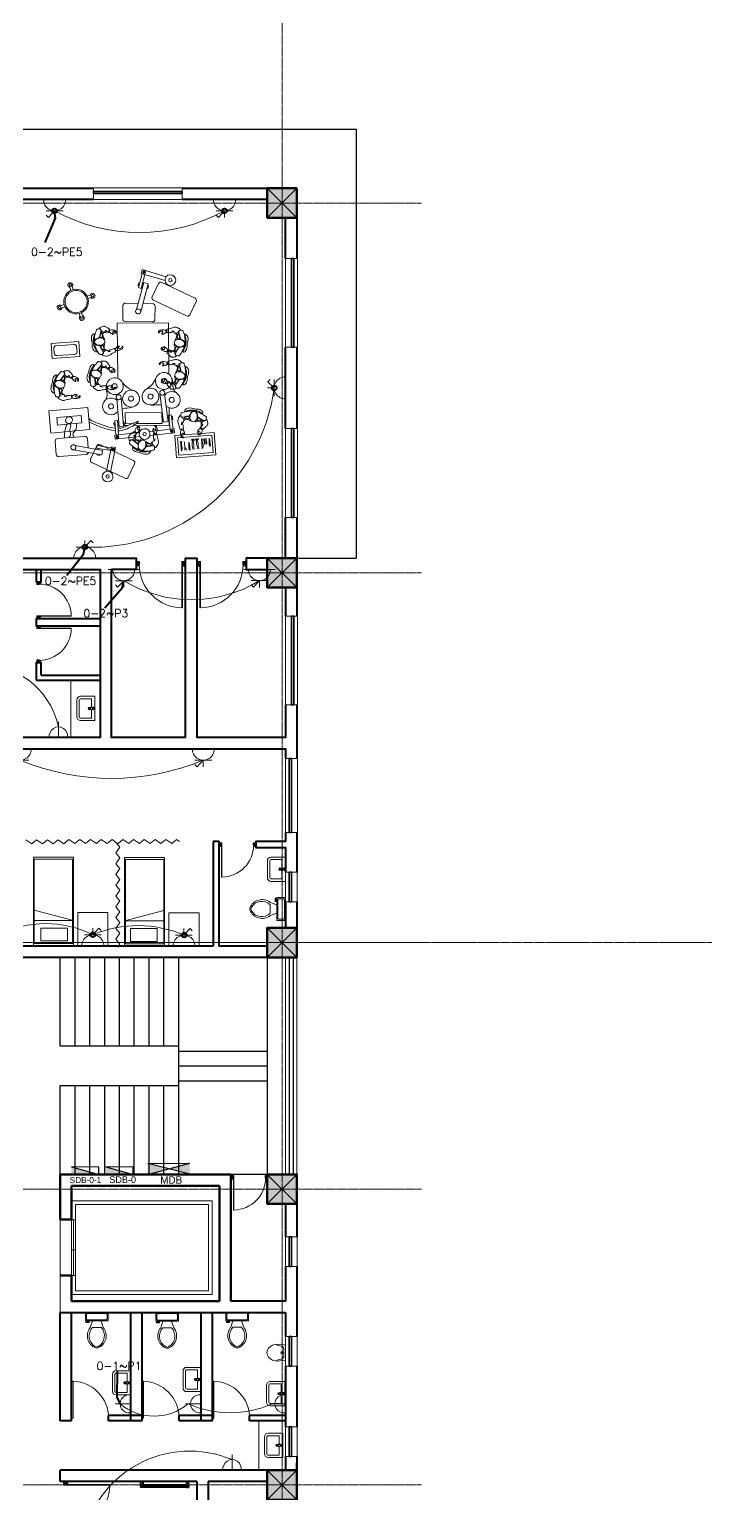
# Model space of a CAD drawing. Header units: millimetres. Extents: x 2355032 to 3136749, y 3674522 to 3929111.
# Drawn here: x 2473146 to 2486994, y 3817541 to 3847242 of the extents above; entities that cross this region are included whole.
import ezdxf

# ---------------------------------------------------------------- set-up
doc = ezdxf.new("R2010")
doc.units = ezdxf.units.MM
doc.header["$MEASUREMENT"] = 0
doc.linetypes.add('CENTER', pattern=[2, 1.25, -0.25, 0.25, -0.25])
doc.linetypes.add('DASHED', pattern=[0.75, 0.5, -0.25])
for name, color, linetype, lineweight in [('0newfurnture', 30, 'Continuous', 15), ('4 DB BOXES', 3, 'Continuous', 25), ('5 A power', 220, 'Continuous', 9), ('5 DB BOXES', 3, 'Continuous', 25), ('centreline', 52, 'CENTER', 5), ('Column-0.5', 14, 'Continuous', 50), ('door', 41, 'Continuous', 5), ('Door Opening-0.09', 253, 'Continuous', 9), ('Furniture Hospital-0.09', 44, 'Continuous', 9), ('Hatch', 9, 'Continuous', 9), ('hidden lines', 205, 'DASHED', 5), ('layout', 65, 'Continuous', 5), ('Power Sockets City supply', 141, 'Continuous', 13), ('Sill Level', 140, 'Continuous', 20), ('stairs', 6, 'Continuous', 25), ('WALL 0.2', 7, 'Continuous', 20), ('wall 0.4', 7, 'Continuous', 40), ('Wall-0.5', 7, 'Continuous', 50), ('WINDOW', 152, 'Continuous', 30), ('Windows Plan', 152, 'Continuous', 35)]:
    doc.layers.add(name, color=color, linetype=linetype, lineweight=lineweight)
for name, color, linetype in [('power socket Generator', 210, 'CENTER'), ('wire powered ups', 3, 'Continuous'), ('Wires', 1, 'Continuous')]:
    doc.layers.add(name, color=color, linetype=linetype)
doc.styles.add('arial.', font='arial.ttf')
doc.styles.add('romans', font='romans.shx')
doc.styles.get("Standard").update_dxf_attribs({"font": 'arial.ttf'})
doc.linetypes.add('ZIGZAG', pattern='A,0.0001,-0.2,[131,ltypeshp.shx,S=0.2,R=0,X=-0.2,Y=0],-0.4,[131,ltypeshp.shx,S=0.2,R=180,X=0.2,Y=0],-0.2', length=0.8001)
doc.dimstyles.get("Standard").update_dxf_attribs({"dimtxt": 500, "dimasz": 100, "dimexe": 100, "dimexo": 200, "dimgap": 0.09, "dimtad": 0, "dimtoh": 1, "dimdec": 0, "dimzin": 0, "dimdsep": 46, "dimtxsty": 'Standard', "dimblk": 'DOT', "dimcen": 0, "dimclrd": 256, "dimclre": 256, "dimclrt": 256, "dimadec": 0, "dimazin": 0, "dimtfac": 1, "dimtdec": 0, "dimtofl": 0, "dimtmove": 0, "dimatfit": 3, "dimfxl": 1, "dimtolj": 1, "dimtzin": 0, "dimlwd": -1, "dimlwe": -1, "dimarcsym": 1})

# ---------------------------------------------------------------- blocks, each defined once
blk = doc.blocks.new('BED')
at = {"layer": 'Furniture Hospital-0.09'}
for p, q in [((-2.12, 0.475), (-2.12, -0.475)), ((-2.12, -0.475), (-2.12, 0.475)), ((-0.008, 0.475), (-2.12, 0.475)), ((-2.07, 0.475), (-2.07, -0.475)), ((-0.058, 0.455), (-2.07, 0.455)), ((-0.855, -0.455), (-0.61, 0.475)), ((-0.61, 0.475), (-0.61, -0.455)), ((-0.058, -0.475), (-0.058, 0.475)), ((-0.008, -0.475), (-0.008, 0.475)), ((-0.425, 0.336), (-0.426, -0.303)), ((-0.425, 0.336), (-0.121, 0.336)), ((-0.121, -0.303), (-0.121, 0.336)), ((-0.426, -0.303), (-0.121, -0.303)), ((-2.12, -0.475), (-0.008, -0.475)), ((-2.07, -0.455), (-0.058, -0.455))]:
    blk.add_line(p, q, dxfattribs=at)
blk = doc.blocks.new('d1')
at = {"layer": 'door'}
for p, q in [((2442.7, 10746.2), (2408.3, 10746.2)), ((2408.3, 10746.2), (2408.3, 10745.7)), ((2442.7, 10745.7), (2408.3, 10745.7))]:
    blk.add_line(p, q, dxfattribs=at)
at = {"layer": 'door', "ltscale": 80}
for points in [[(2445, 10779.7), (2445, 10782), (2444.6, 10782), (2444.6, 10782.4), (2441.8, 10782.4), (2441.8, 10782), (2441.4, 10782), (2441.4, 10780.1), (2442.7, 10780.1), (2442.7, 10779.7)], [(2445, 10746.2), (2445, 10743.9), (2444.6, 10743.9), (2444.6, 10743.4), (2441.8, 10743.4), (2441.8, 10743.9), (2441.4, 10743.9), (2441.4, 10745.7), (2442.7, 10745.7), (2442.7, 10746.2)]]:
    blk.add_lwpolyline(points, close=True, dxfattribs=at)
at = {"layer": 'Door Opening-0.09', "ltscale": 80}
blk.add_arc((2442.7, 10745.7), 34.4, 90, 179.274, dxfattribs=at)
at = {"layer": 'hidden lines'}
for centre, radius, start, end in [((2441.6, 10791.4), 9.82, 268.3986, 287.3158), ((2441.4, 10784.8), 4.22, 269.7899, 318.9675), ((2444.3, 10781.3), 2.81, 166.4652, 205.1802), ((2445, 10781.7), 2.48, 162.4671, 233.2418), ((2441.6, 10782), 3, 308.4681, 358.9527), ((2445.5, 10782.1), 1.81, 168.6475, 255.2319), ((2441.4, 10741.1), 4.22, 41.0325, 90.2101), ((2441.6, 10734.5), 9.82, 72.6842, 91.6014), ((2444.3, 10744.5), 2.81, 154.8198, 193.5348), ((2445, 10744.2), 2.48, 126.7582, 197.5329), ((2441.6, 10743.8), 3, 1.0473, 51.5319), ((2445.5, 10743.8), 1.81, 104.7681, 191.3525)]:
    blk.add_arc(centre, radius, start, end, dxfattribs=at)
blk = doc.blocks.new('Toilet - top')
at = {"layer": 'Furniture Hospital-0.09'}
for p, q in [((-10, -8.5), (-8, -8.5)), ((-10, -9.5), (-10, -8.5)), ((-7, -9.5), (-10, -9.5)), ((-8, -8.5), (-8, -8)), ((-7, -8), (-7, -9.5)), ((-4, -8), (-6, -14)), ((4, -8), (6, -14)), ((9.5, -6), (9.5, -2)), ((4, -14), (-4, -14))]:
    blk.add_line(p, q, dxfattribs=at)
blk.add_lwpolyline([(10.5, -8), (10.5, 0), (-10.5, 0), (-10.5, -8)], close=True, dxfattribs=at)
for points in [[(-9.5, -2), (-9.5, -6)], [(8.5, -1), (-8.5, -1)], [(-8.5, -7), (8.5, -7)]]:
    blk.add_lwpolyline(points, dxfattribs=at)
for centre, radius, start, end in [((-8.6, -1.9), 0.884, 81.8699, 188.1301), ((-8.6, -6.1), 0.884, 171.8699, 278.1301), ((8.6, -1.9), 0.884, 351.8699, 98.1301), ((8.6, -6.1), 0.884, 261.8699, 8.1301), ((3.5, -21.6), 12.2, 141.4691, 247.9714), ((4.2, -21.8), 11.3, 136.3677, 238.9468), ((-3.5, -21.6), 12.2, 292.0284, 38.5307), ((-4.2, -21.8), 11.3, 301.053, 43.6321), ((0, -27.9), 4, 245.7318, 294.2682), ((0, -29), 4, 254.8605, 285.1395)]:
    blk.add_arc(centre, radius, start, end, dxfattribs=at)
blk = doc.blocks.new('TAP')
at = {"layer": 'Furniture Hospital-0.09', "linetype": 'Continuous'}
for p, q in [((0, 38), (0, -38)), ((5, 38), (0, 38)), ((5, 38), (5, -38)), ((30, 25), (5, 25)), ((30, 0), (5, 0)), ((30, 25), (30, -25)), ((56, 16), (30, 16)), ((51, 7), (48, 8)), ((59, 19), (57, 22)), ((73, 24), (73, 27)), ((88, 20), (89, 22)), ((97, 15), (125, 12)), ((97, 8), (100, 9)), ((5, -38), (0, -38)), ((30, -25), (5, -25)), ((56, -16), (30, -16)), ((51, -8), (48, -9)), ((60, -20), (58, -22)), ((74, -24), (74, -27)), ((88, -19), (90, -22)), ((97, -7), (100, -8)), ((97, -15), (125, -12))]:
    blk.add_line(p, q, dxfattribs=at)
for radius in [21.2, 19.7]:
    blk.add_circle((74, 0), radius, dxfattribs=at)
for centre, radius, start, end in [((74, 0), 27.2, 163.0512, 199.0512), ((74, 0), 24.2, 127.0512, 163.0512), ((74, 0), 27.2, 91.0512, 127.0512), ((74, 0), 24.2, 55.0512, 91.0512), ((74, 0), 27.2, 19.0512, 55.0512), ((74, 0), 24.2, 343.0512, 19.0512), ((95, 0), 32.6, 337.45, 22.55), ((74, 0), 24.2, 199.0512, 235.0512), ((74, 0), 27.2, 235.0512, 271.0512), ((74, 0), 24.2, 271.0512, 307.0512), ((74, 0), 27.2, 307.0512, 343.0512)]:
    blk.add_arc(centre, radius, start, end, dxfattribs=at)
blk = doc.blocks.new('A$C2C054FB4')
at = {"layer": 'Furniture Hospital-0.09'}
for p, q in [((-375, -169), (-375, 181)), ((-325, -169), (-325, 181)), ((-300, 256), (0, 256)), ((-300, 206), (-75, 206)), ((-75, 206), (-75, 30)), ((0, 256), (0, -244)), ((-75, -194), (-300, -194)), ((0, -244), (-300, -244)), ((-75, -18), (-75, -194))]:
    blk.add_line(p, q, dxfattribs=at)
at = {"layer": 'Furniture Hospital-0.09', "ltscale": 30}
blk.add_circle((-115, 6), 26, dxfattribs=at)
at = {"layer": 'Furniture Hospital-0.09'}
for centre, radius, start, end in [((-300, 181), 75, 90, 180), ((-300, 181), 25, 90, 180), ((-300, -169), 75, 180, 270), ((-300, -169), 25, 180, 270)]:
    blk.add_arc(centre, radius, start, end, dxfattribs=at)
at = {"layer": 'Furniture Hospital-0.09', "rotation": 180}
blk.add_blockref('TAP', (0, 6), dxfattribs=at)
blk = doc.blocks.new("door 3'3")
at = {"layer": 'door'}
for p, q in [((82769.4, -31237.4), (82769.4, -31203.4)), ((82769.8, -31203.4), (82769.4, -31203.4)), ((82769.8, -31237.4), (82769.8, -31203.4))]:
    blk.add_line(p, q, dxfattribs=at)
at = {"layer": 'door', "ltscale": 80}
for points in [[(82769.8, -31239.8), (82767.4, -31239.8), (82767.4, -31239.4), (82766.9, -31239.4), (82766.9, -31236.4), (82767.4, -31236.4), (82767.4, -31235.9), (82769.4, -31235.9), (82769.4, -31237.4), (82769.8, -31237.4)], [(82802.9, -31239.8), (82805.4, -31239.8), (82805.4, -31239.4), (82805.9, -31239.4), (82805.9, -31236.4), (82805.4, -31236.4), (82805.4, -31235.9), (82803.4, -31235.9), (82803.4, -31237.4), (82802.9, -31237.4)]]:
    blk.add_lwpolyline(points, close=True, dxfattribs=at)
blk.add_arc((82769.4, -31237.4), 34, 0, 89.2047, dxfattribs=at)
at = {"layer": 'Hatch'}
for centre, radius, start, end in [((82767.7, -31239.9), 2.68, 36.7582, 107.5329), ((82767.3, -31240.3), 1.96, 14.7681, 101.3525), ((82757.2, -31236.2), 10.6, 342.6842, 1.6014), ((82764.4, -31235.9), 4.57, 311.0325, 0.2101), ((82768.1, -31239.1), 3.04, 64.8198, 103.5348), ((82767.3, -31236.1), 3.25, 271.0473, 321.5319), ((82805.1, -31239.9), 2.68, 72.4671, 143.2418), ((82805.5, -31236.1), 3.25, 218.4681, 268.9527), ((82804.7, -31239.1), 3.04, 76.4652, 115.1802), ((82805.5, -31240.3), 1.96, 78.6475, 165.2319), ((82808.4, -31235.9), 4.57, 179.7899, 228.9675), ((82815.6, -31236.2), 10.6, 178.3986, 197.3158)]:
    blk.add_arc(centre, radius, start, end, dxfattribs=at)
blk = doc.blocks.new('2ft column')
at = {"layer": 'Hatch', "ltscale": 5}
h = blk.add_hatch(color=256, dxfattribs=at)
h.dxf.hatch_style = 1
h.paths.add_polyline_path([(2207385, 4176559), (2207985, 4176559), (2207985, 4175959), (2207385, 4175959)])
at = {"layer": 'Column-0.5', "ltscale": 5}
blk.add_lwpolyline([(2207385, 4176559), (2207985, 4176559), (2207985, 4175959), (2207385, 4175959)], close=True, dxfattribs=at)
at = {"layer": 'Defpoints', "ltscale": 5}
for points in [[(2207985, 4176559), (2207385, 4175959)], [(2207985, 4175959), (2207385, 4176559)]]:
    blk.add_lwpolyline(points, dxfattribs=at)
blk = doc.blocks.new('main grid')
at = {"layer": 'centreline', "ltscale": 5}
for p, q in [((2557161, 4018930), (2557161, 3976624)), ((2559988, 4011172), (2515645, 4011172)), ((2559988, 4003672), (2515645, 4003672)), ((2559388, 3996172), (2515045, 3996172)), ((2559988, 3996172), (2515645, 3996172)), ((2559988, 3991172), (2538074, 3991172)), ((2559988, 3985172), (2538074, 3985172))]:
    blk.add_line(p, q, dxfattribs=at)
at = {"layer": 'Hatch', "xscale": -1}
for p in [(4764846, -165087), (4764846, -172587), (4764846, -180087)]:
    blk.add_blockref('2ft column', p, dxfattribs=at)
at = {"layer": 'Hatch'}
for p in [(349476, -185087), (349476, -191087)]:
    blk.add_blockref('2ft column', p, dxfattribs=at)
blk = doc.blocks.new('26 door')
at = {"layer": 'door'}
blk.add_line((42654.7, -717.8), (42654.7, -716.7), dxfattribs=at)
at = {"layer": 'door', "ltscale": 5}
blk.add_lwpolyline([(42654.7, -716.7), (42684.7, -716.7), (42684.7, -717.8), (42654.7, -717.8)], dxfattribs=at)
at = {"layer": 'Door Opening-0.09'}
blk.add_arc((42654.8, -717.8), 30, 2.1358, 90.1794, dxfattribs=at)
blk = doc.blocks.new('bazin')
at = {"layer": '0newfurnture', "ltscale": 5}
for p, q in [((2434577, 4011590), (2435069, 4011590)), ((2434577, 4011295), (2434577, 4011590)), ((2434626, 4011295), (2434626, 4011516)), ((2434626, 4011516), (2434799, 4011516)), ((2434847, 4011516), (2435020, 4011516)), ((2435020, 4011516), (2435020, 4011295)), ((2435069, 4011590), (2435069, 4011295)), ((2434996, 4011270), (2434651, 4011270)), ((2434996, 4011221), (2434651, 4011221))]:
    blk.add_line(p, q, dxfattribs=at)
blk.add_circle((2434823, 4011477), 25.6, dxfattribs=at)
for centre, radius, start, end in [((2434651, 4011295), 73.8, 180, 270), ((2434651, 4011295), 24.6, 180, 270), ((2434996, 4011295), 73.8, 270, 0), ((2434996, 4011295), 24.6, 270, 0)]:
    blk.add_arc(centre, radius, start, end, dxfattribs=at)
at = {"layer": '0newfurnture', "ltscale": 5, "xscale": 0.9842520018725999, "yscale": 0.9842520018725999, "zscale": 0.9842520018725999, "rotation": 270}
blk.add_blockref('TAP', (2434823, 4011590), dxfattribs=at)
blk = doc.blocks.new('TIA UR Plan-flat-1')
at = {"layer": 'Furniture Hospital-0.09'}
for points in [[(-186, 175), (-265, 150, 0.270578), (-380, 0, 0.556713)], [(-186, -175), (-265, -150, -0.270578), (-380, 0, -0.556713)], [(0, 0), (0, 132, 0.414214), (-25, 157), (-186, 175)], [(0, 0), (0, -132, -0.414214), (-25, -157), (-186, -175)], [(-174, 175), (-174, 154), (-81, 130, -0.321575), (-32, 71), (-32, 0)], [(-174, -175), (-174, -154), (-81, -130, 0.321575), (-32, -71), (-32, 0)]]:
    blk.add_lwpolyline(points, format="xyb", dxfattribs=at)
blk.add_circle((-75, 0), 20, dxfattribs=at)
blk = doc.blocks.new('v18')
at = {"layer": 'Sill Level'}
blk.add_lwpolyline([(2462914, 3850453), (2464714, 3850453), (2464714, 3850693), (2462914, 3850693)], close=True, dxfattribs=at)
at = {"layer": 'Windows Plan'}
blk.add_lwpolyline([(2464714, 3850573), (2462914, 3850573), (2462914, 3850620), (2464714, 3850620)], close=True, dxfattribs=at)
blk = doc.blocks.new('v2')
at = {"layer": 'Sill Level'}
blk.add_lwpolyline([(2448277, 3818910), (2448877, 3818910), (2448877, 3818670), (2448277, 3818670)], close=True, dxfattribs=at)
at = {"layer": 'Windows Plan'}
blk.add_lwpolyline([(2448877, 3818790), (2448277, 3818790), (2448277, 3818743), (2448877, 3818743)], close=True, dxfattribs=at)
blk = doc.blocks.new('w2')
at = {"layer": 'Sill Level'}
blk.add_lwpolyline([(2444138, 3818930), (2445638, 3818930), (2445638, 3818690), (2444138, 3818690)], close=True, dxfattribs=at)
at = {"layer": 'Windows Plan'}
blk.add_lwpolyline([(2445638, 3818810), (2444138, 3818810), (2444138, 3818762), (2445638, 3818762)], close=True, dxfattribs=at)
blk = doc.blocks.new('surgeon plan')
at = {"linetype": 'Continuous'}
blk.add_line((-223, 138), (-224, 193), dxfattribs=at)
blk.add_ellipse((0, 0), major_axis=(-3, 106), ratio=0.704082)
for points, start_tangent, end_tangent in [([(-212, 298), (-224, 316), (-225, 363), (-208, 419), (-172, 451), (-155, 450), (-154, 443), (-166, 432), (-189, 408), (-184, 361), (-159, 364), (-152, 380), (-146, 384), (-138, 374), (-141, 345), (-170, 308), (-199, 295), (-212, 298)], (-0.992752, 0.120179), (-0.992752, 0.120179)), ([(197, 228), (206, 242), (204, 296), (178, 348), (153, 354), (129, 346), (139, 335), (157, 328), (174, 316), (162, 287), (142, 287), (132, 303), (123, 309), (116, 292), (123, 267), (155, 232), (185, 224), (197, 228)], (0.96624, 0.257643), (0.96624, 0.257643)), ([(-272, 16), (-281, 22), (-300, 64), (-311, 113), (-290, 179), (-248, 273), (-235, 293), (-225, 296), (-215, 286), (-198, 281), (-184, 285), (-177, 282), (-177, 265), (-188, 213), (-207, 166), (-218, 155), (-221, 151), (-209, 141), (-194, 129), (-189, 104), (-202, 72), (-216, 54), (-231, 46), (-244, 39), (-263, 20), (-269, 16), (-272, 16)], (-0.995331, -0.09652), (-0.995331, -0.09652)), ([(-16, -109), (-49, -89), (-73, -43), (-87, -11), (-117, 3), (-207, 38), (-242, 39), (-258, 20), (-262, -20), (-259, -36), (-244, -47), (-178, -77), (-94, -102), (-13, -114), (62, -104), (141, -83), (247, -32), (257, -23), (260, -9), (256, 29), (244, 48), (227, 53), (150, 27), (91, -2), (84, -8), (76, -24), (67, -64), (57, -90), (45, -97), (11, -109), (-16, -109)], (-0.968474, -0.249114), (-0.968474, -0.249114)), ([(-143, 24), (-174, 39), (-183, 47), (-183, 52), (-180, 55), (-166, 59), (-117, 60), (-99, 56), (-87, 52), (-80, 46), (-80, 40), (-85, 31), (-87, 26), (-87, 22), (-85, 21), (-85, 18), (-93, 10), (-98, 9), (-113, 12), (-143, 24)], (-0.907368, 0.420338), (-0.907368, 0.420338)), ([(139, 31), (169, 48), (178, 57), (178, 61), (175, 64), (160, 68), (112, 66), (93, 61), (81, 56), (76, 50), (75, 45), (80, 35), (83, 30), (83, 27), (81, 25), (82, 22), (90, 15), (95, 14), (110, 18), (139, 31)], (0.883511, 0.46841), (0.883511, 0.46841)), ([(170, 188), (162, 203), (160, 209), (163, 213), (168, 212), (188, 209), (200, 215), (209, 227), (218, 229), (232, 220), (274, 170), (296, 136), (302, 115), (295, 78), (284, 46), (278, 36), (270, 29), (255, 38), (244, 49), (215, 61), (196, 75), (185, 92), (181, 120), (197, 137), (209, 146), (211, 150), (209, 152), (194, 160), (180, 174), (170, 188)], (-0.507743, 0.861508), (-0.507743, 0.861508)), ([(-5, -159), (-63, -165), (-124, -160), (-168, -137), (-191, -107), (-197, -89), (-197, -83), (-191, -80), (-173, -86), (-128, -108), (-35, -130), (42, -128), (113, -109), (157, -93), (171, -93), (176, -100), (170, -117), (151, -138), (109, -157), (50, -161), (-5, -159)], (-0.98774, -0.156108), (-0.98774, -0.156108))]:
    blk.add_spline(points, degree=3, dxfattribs=dict(start_tangent=start_tangent, end_tangent=end_tangent))
for points in [[(-178, 104), (-174, 92), (-164, 77), (-154, 73), (-138, 72), (-95, 77), (-73, 84), (-59, 94)], [(44, 107), (60, 90), (105, 81), (140, 79), (160, 88), (168, 107), (172, 142), (172, 160)]]:
    blk.add_spline(points, degree=3)
blk = doc.blocks.new('OT Working Group with All Equipment')
at = {"linetype": 'Continuous'}
for p, q in [((-1188, 1604), (-1379, 1606)), ((-1186, 1655), (-1304, 1656)), ((-1183, 1693), (-1302, 1694)), ((-1211, 1178), (-1402, 1180)), ((-751, 975), (-752, 953)), ((-691, 972), (-692, 950)), ((1978, 610), (1970, 630)), ((2035, 630), (2027, 650)), ((-789, -69), (-788, -47)), ((-729, -70), (-728, -48)), ((-1232, -498), (-1253, -504)), ((1814, -490), (1842, -390)), ((1862, -504), (1890, -403)), ((-642, -622), (-612, -647)), ((1525, -695), (1424, -667)), ((1525, -695), (1424, -667)), ((1538, -646), (1437, -618)), ((2005, -828), (2106, -856)), ((2018, -779), (2119, -807)), ((2018, -779), (2119, -807)), ((1681, -970), (1653, -1071)), ((1729, -984), (1701, -1084)), ((1729, -984), (1701, -1084))]:
    blk.add_line(p, q, dxfattribs=at)
for points in [[(-1073, 1868), (-1078, 1071), (-1530, 1074), (-1525, 1870)], [(-1123, 1818), (-1128, 1122), (-1480, 1124), (-1475, 1820)], [(-749, 351), (-814, 261), (-768, 242), (-734, 346)], [(-386, -650), (-400, -1446), (-852, -1439), (-838, -643)], [(-539, -798), (-547, -1294), (-699, -1291), (-691, -795)], [(958, -740), (958, -1304), (656, -1304), (656, -740)]]:
    blk.add_lwpolyline(points, close=True, dxfattribs=at)
for points in [[(1690, 829), (1323, 1479, -0.414214), (1342, 1547), (1601, 1694, -0.414214), (1670, 1675), (2037, 1025, -0.414214), (2018, 956), (1759, 810, -0.414214)], [(-1506, -650), (-1873, 0, -0.414214), (-1854, 68), (-1595, 215, -0.414214), (-1527, 196), (-1159, -455, -0.414214), (-1178, -523), (-1438, -669, -0.414214)], [(908, -1204, -0.414214), (858, -1254), (756, -1254, -0.414214), (706, -1204), (706, -840, -0.414214), (756, -790), (858, -790, -0.414214), (908, -840)]]:
    blk.add_lwpolyline(points, format="xyb", close=True, dxfattribs=at)
for points in [[(-962, 561), (-944, 1067), (-1025, 1070), (-1043, 564)], [(-947, 987), (-658, 969), (-656, 1025), (-945, 1043)], [(-512, 992), (-860, 970), (-816, 257)], [(-206, 827), (-791, 862), (-786, 956), (-220, 921)], [(-690, 1027), (-689, 1049), (-749, 1051), (-750, 1031)], [(160, -5), (1274, 65), (1209, 1100), (172, 1035)], [(2069, 1093), (2248, 620), (2324, 648), (2145, 1122)], [(-784, 303), (-816, 828), (-598, 842), (-551, 100), (-770, 86), (-778, 217)], [(-755, 860), (-756, 842), (-696, 840), (-695, 856)], [(1475, 556), (2028, 749), (2059, 661), (1524, 474)], [(1937, 717), (1931, 732), (1987, 754), (1994, 737)], [(2240, 642), (1966, 546), (1946, 599), (2220, 695)], [(-969, 359), (-987, -147), (-1068, -144), (-1050, 362)], [(2055, 577), (2062, 559), (2006, 537), (1998, 558)], [(-254, -53), (-821, -47), (-820, 46), (-234, 40)], [(-809, 143), (-803, 46)], [(-724, 45), (-723, 61), (-783, 64), (-784, 46)], [(-1705, -362), (-1216, -228), (-1238, -150), (-1726, -284)], [(-1294, -249), (-1224, -531), (-1170, -516), (-1240, -234)], [(-985, -67), (-695, -70), (-697, -126), (-987, -123)], [(-731, -126), (-732, -148), (-792, -145), (-791, -125)], [(-1357, -470), (-1375, -475), (-1358, -533), (-1343, -529)], [(-1139, -963), (-1276, -413), (-1366, -435), (-1225, -1004)], [(-1178, -483), (-1157, -477), (-1173, -419), (-1193, -425)]]:
    blk.add_lwpolyline(points, dxfattribs=at)
for points in [[(1646, 517), (1669, 261, -0.414214), (1624, 206), (1354, 182, -0.414214), (1300, 227), (1250, 778, -0.414214), (1296, 832), (1565, 856, -0.414214), (1619, 811), (1637, 613)], [(-1203, -704), (-1018, -705, -0.414214), (-968, -756), (-971, -1308, -0.414214), (-1021, -1358), (-1292, -1356, -0.414214), (-1341, -1306), (-1339, -754, -0.353094), (-1299, -705, -0.353094)]]:
    blk.add_lwpolyline(points, format="xyb", dxfattribs=at)
for centre, radius in [((2071, 1202), 109), ((2071, 1202), 33.2), ((-987, 1018), 27.7), ((-987, 1018), 8.29), ((-354, 1058), 51.3), ((-194, 877), 51.3), ((40, 925), 171), ((41, 926), 51.3), ((-256, 633), 171), ((-256, 633), 51.3), ((2269, 681), 27.7), ((2268, 680), 8.29), ((-1006, 461), 109), ((-1006, 461), 33.2), ((-270, 237), 171), ((1483, 505), 51.3), ((-270, 237), 51.3), ((-226, -11), 51.3), ((4, -76), 171), ((-1813, -349), 109), ((-1276, -202), 27.7), ((-1275, -202), 8.29), ((-1027, -95), 27.7), ((-1027, -95), 8.29), ((-398, -180), 51.3), ((4, -76), 51.3), ((-1813, -349), 33.2), ((1771, -737), 250), ((1771, -737), 225), ((1866, -396), 25), ((1431, -643), 25), ((2112, -831), 25), ((-1174, -1001), 51.3), ((-618, -1049), 69.8), ((1677, -1078), 25)]:
    blk.add_circle(centre, radius, dxfattribs=at)
for centre, radius, start, end in [((-354, 1058), 171, 307.9216, 225.1546), ((-398, -180), 171, 130.7668, 47.9998), ((1431, -643), 50, 14.5051, 314.5051), ((1866, -396), 50, 284.5051, 224.5051), ((2112, -831), 50, 194.5051, 134.5051), ((1677, -1078), 50, 104.5051, 44.5051)]:
    blk.add_arc(centre, radius, start, end, dxfattribs=at)
for points in [[(-1383, 1500), (-1335, 1525), (-1213, 1517), (-1184, 1517), (-1178, 1540), (-1194, 1540), (-1199, 1527)], [(-1379, 1606), (-1340, 1625), (-1281, 1626), (-1242, 1616), (-1186, 1613), (-1188, 1604)], [(-1379, 1544), (-1317, 1506), (-1209, 1505), (-1188, 1507), (-1177, 1492), (-1190, 1485), (-1204, 1498)], [(-1345, 1755), (-1183, 1762), (-1343, 1777)], [(-1304, 1656), (-1280, 1668), (-1243, 1668), (-1219, 1663), (-1184, 1660), (-1186, 1655)], [(-1302, 1694), (-1277, 1706), (-1240, 1706), (-1217, 1700), (-1181, 1698), (-1183, 1693)], [(-1402, 1180), (-1363, 1200), (-1304, 1200), (-1266, 1191), (-1209, 1187), (-1211, 1178)], [(-1396, 1337), (-1235, 1344), (-1395, 1359)], [(-1391, 1251), (-1336, 1256), (-1389, 1286)], [(-1386, 1420), (-1206, 1420), (-1179, 1419), (-1187, 1400), (-1206, 1416)], [(-1382, 1443), (-1208, 1429), (-1187, 1429), (-1179, 1436), (-1187, 1455), (-1205, 1447), (-1204, 1438)], [(-1336, 1256), (-1217, 1253)], [(-970, -1077), (-899, -1037), (-808, -1047), (-711, -1026), (-695, -1038)], [(-970, -1170), (-878, -1158), (-777, -1135), (-696, -1098)], [(-969, -970), (-910, -991), (-805, -917), (-693, -909)]]:
    blk.add_spline(points, degree=3, dxfattribs=at)
for points, knots in [([(-206, 1143), (-183, 1127), (-104, 1083), (5, 1115), (73, 1094), (80, 1092)], [0.046601, 0.046601, 0.046601, 0.046601, 0.0900895, 0.1933687, 0.2037729, 0.2037729, 0.2037729, 0.2037729]), ([(-441, 841), (-438, 833), (-426, 773), (-443, 696), (-430, 633), (-427, 623)], [0.0763923, 0.0763923, 0.0763923, 0.0763923, 0.0899058, 0.1763198, 0.1924471, 0.1924471, 0.1924471, 0.1924471]), ([(90, 761), (43, 733), (-35, 675), (-81, 588), (-105, 552)], [0.0412593, 0.0412593, 0.0412593, 0.0412593, 0.1268022, 0.1953195, 0.1953195, 0.1953195, 0.1953195]), ([(66, 84), (21, 116), (-53, 179), (-92, 270), (-114, 307)], [0.0412593, 0.0412593, 0.0412593, 0.0412593, 0.1268022, 0.1953195, 0.1953195, 0.1953195, 0.1953195]), ([(-902, -68), (-903, -57), (-903, 55), (-856, 164), (-814, 261)], [0.6194931, 0.6194931, 0.6194931, 0.6194931, 0.652036, 0.9620659, 0.9620659, 0.9620659, 0.9620659]), ([(-852, -68), (-855, 5), (-835, 75), (-794, 180), (-781, 211), (-768, 242)], [0.6168993, 0.6168993, 0.6168993, 0.6168993, 0.8640409, 0.8640409, 0.9620659, 0.9620659, 0.9620659, 0.9620659]), ([(-469, 43), (-466, 50), (-450, 110), (-462, 187), (-443, 249), (-440, 259)], [0.0763923, 0.0763923, 0.0763923, 0.0763923, 0.0899058, 0.1763198, 0.1924471, 0.1924471, 0.1924471, 0.1924471]), ([(-686, -646), (-751, -524), (-839, -359), (-890, -173), (-897, -124)], [0, 0, 0, 0, 0.4151651, 0.5630048, 0.5630048, 0.5630048, 0.5630048]), ([(-642, -622), (-694, -524), (-745, -428), (-812, -261), (-836, -191), (-847, -124)], [0, 0, 0, 0, 0.333935, 0.333935, 0.5544949, 0.5544949, 0.5544949, 0.5544949]), ([(-256, -275), (-233, -261), (-151, -223), (-44, -263), (26, -246), (32, -245)], [0.046601, 0.046601, 0.046601, 0.046601, 0.0900895, 0.1933687, 0.2037729, 0.2037729, 0.2037729, 0.2037729])]:
    blk.add_open_spline(points, degree=3, knots=knots, dxfattribs=at)
for p, rotation in [((-724, 1478), 101.2927504414422), ((127, 1258), 193.7314390524244), ((784, 1296), 191.2927504415342), ((-1228, 393), 287.7717295873149), ((276, -434), 19.25181711451169), ((927, -315), 356.6115438000751), ((122, -1184), 14.85440863397004)]:
    blk.add_blockref('surgeon plan', p, dxfattribs=dict(at, rotation=rotation))
blk = doc.blocks.new('15A N soc')
at = {"layer": 'Power Sockets City supply', "color": 244, "lineweight": 13, "true_color": 0x991b1e}
for p, q in [((52222.628, 99516.206), (52222.493, 99516.206)), ((52222.561, 99516.206), (52222.561, 99516.26)), ((52222.561, 99516.206), (52222.61, 99516.259)), ((52222.61, 99516.259), (52222.628, 99516.24)), ((52222.434, 99516.116), (52222.686, 99516.116))]:
    blk.add_line(p, q, dxfattribs=at)
blk.add_arc((52222.561, 99516.118), 0.0881, 358.32, 181.68, dxfattribs=at)
blk = doc.blocks.new('5A soc')
at = {"layer": '5 A power', "lineweight": 18}
for p, q in [((895571.9, -137969.1), (895571.9, -137872.1)), ((895476.6, -137969.1), (895667.1, -137969.1))]:
    blk.add_line(p, q, dxfattribs=at)
blk.add_arc((895571.9, -137960.1), 57.1, 350.91221, 189.08779, dxfattribs=at)
blk = doc.blocks.new('FDB')
at = {"layer": '4 DB BOXES'}
blk.add_hatch(color=256, dxfattribs=at).paths.add_polyline_path([(-65075.5, -197982.4), (-65075.5, -197977), (-65095.8, -197982.4)])
for p, q in [((-65095.8, -197982.4), (-65095.8, -197977)), ((-65095.8, -197977), (-65075.5, -197977)), ((-65075.5, -197977), (-65095.8, -197982.4)), ((-65075.5, -197982.4), (-65095.8, -197982.4))]:
    blk.add_line(p, q, dxfattribs=at)
blk = doc.blocks.new('mpb')
h = blk.add_hatch(color=3)
h.paths.add_polyline_path([(531970, 179435), (531970, 179646), (531575, 179540)])
h.paths.add_polyline_path([(531575, 179540), (531284, 179618), (531284, 179462)])
h.paths.add_polyline_path([(531284, 179462), (531284, 179618), (531180, 179646), (531180, 179435)])
at = {"color": 3}
for p, q in [((531180, 179646), (531970, 179646)), ((531180, 179646), (531970, 179435)), ((531970, 179646), (531180, 179435)), ((531970, 179435), (531180, 179435))]:
    blk.add_line(p, q, dxfattribs=at)
blk = doc.blocks.new('_Dot')
at = {"color": 0, "linetype": 'ByBlock', "lineweight": -2}
blk.add_line((-0.5, 0), (-1, 0), dxfattribs=at)
at = {"color": 0, "linetype": 'ByBlock', "lineweight": -3, "const_width": 0.5}
blk.add_lwpolyline([(-0.25, 0, 1), (0.25, 0, 1)], format="xyb", close=True, dxfattribs=at)

msp = doc.modelspace()

# ---------------------------------------------------------------- linework, layer by layer
at = {"layer": '0newfurnture'}
msp.add_lwpolyline([(2478346, 3818298), (2478346, 3818018), (2477802, 3818018), (2477802, 3819018), (2478346, 3819018), (2478346, 3818898)], dxfattribs=at)
at = {"layer": 'centreline', "ltscale": 5}
for p, q in [((2478276, 3851476), (2478276, 3843418)), ((2486994, 3828718), (2444474, 3828718))]:
    msp.add_line(p, q, dxfattribs=at)
at = {"layer": 'Furniture Hospital-0.09', "ltscale": 5}
for p, q in [((2474006, 3823481), (2474006, 3823098)), ((2474083, 3823404), (2474083, 3823098)), ((2476782, 3823404), (2474083, 3823404)), ((2476782, 3821658), (2476782, 3823404)), ((2474006, 3823098), (2474083, 3823098)), ((2474044, 3823098), (2474044, 3821964)), ((2474044, 3822484), (2474006, 3822484)), ((2474083, 3822484), (2474044, 3822484)), ((2474006, 3821964), (2474006, 3821581)), ((2474006, 3821964), (2474083, 3821964)), ((2474083, 3821964), (2474083, 3821658)), ((2474006, 3821581), (2476859, 3821581)), ((2474083, 3821658), (2476782, 3821658))]:
    msp.add_line(p, q, dxfattribs=at)
at = {"layer": 'Furniture Hospital-0.09', "ltscale": 30}
msp.add_lwpolyline([(2473986, 3834044), (2474586, 3834044), (2474586, 3832878), (2473986, 3832878)], close=True, dxfattribs=at)
at = {"layer": 'Furniture Hospital-0.09'}
for points in [[(2474742, 3828655), (2474129, 3828655), (2474129, 3829328), (2474742, 3829328)], [(2476592, 3828648), (2475979, 3828648), (2475979, 3829321), (2476592, 3829321)]]:
    msp.add_lwpolyline(points, close=True, dxfattribs=at)
at = {"layer": 'Furniture Hospital-0.09', "ltscale": 5}
for points in [[(2474006, 3823481), (2476859, 3823481), (2476859, 3821581)], [(2474006, 3821964), (2474006, 3823098)], [(2474083, 3823098), (2474083, 3821964)]]:
    msp.add_lwpolyline(points, dxfattribs=at)
at = {"layer": 'stairs', "ltscale": 5}
msp.add_line((2478576, 3836518), (2479776, 3836518), dxfattribs=at)
for points in [[(2468207, 3844018), (2468207, 3845218), (2479776, 3845218), (2479776, 3836518)], [(2476176, 3826618), (2473776, 3826618), (2473776, 3828418)], [(2474076, 3826618), (2474076, 3828418)], [(2474376, 3826618), (2474376, 3828418)], [(2474676, 3826618), (2474676, 3828418)], [(2474976, 3826618), (2474976, 3828418)], [(2475276, 3826618), (2475276, 3828418)], [(2475576, 3826618), (2475576, 3828418)], [(2475876, 3826618), (2475876, 3828418)], [(2476176, 3828418), (2476176, 3824018)], [(2477976, 3828418), (2477976, 3824018), (2477236, 3824018)], [(2476176, 3826518), (2477976, 3826518)], [(2476176, 3826218), (2477976, 3826218)], [(2473776, 3824018), (2473776, 3825818), (2476176, 3825818)], [(2474076, 3824018), (2474076, 3825818)], [(2474376, 3824018), (2474376, 3825818)], [(2474676, 3824018), (2474676, 3825818)], [(2474976, 3824018), (2474976, 3825818)], [(2475276, 3824018), (2475276, 3825818)], [(2475576, 3824018), (2475576, 3825818)], [(2475876, 3824018), (2475876, 3825818)], [(2476176, 3825918), (2477976, 3825918)]]:
    msp.add_lwpolyline(points, dxfattribs=at)
at = {"layer": 'WALL 0.2', "ltscale": 5}
for p, q in [((2473776, 3823103), (2473776, 3821218)), ((2474006, 3821969), (2474006, 3823103))]:
    msp.add_line(p, q, dxfattribs=at)
for points in [[(2478346, 3828418), (2478346, 3824018)], [(2478576, 3828418), (2478576, 3824018)]]:
    msp.add_lwpolyline(points, dxfattribs=at)
at = {"layer": 'wall 0.4', "ltscale": 5}
for p, q in [((2473386, 3834144), (2474586, 3834144)), ((2473286, 3834044), (2474586, 3834044)), ((2476876, 3830768), (2476876, 3828648)), ((2473775, 3819016), (2473775, 3821218)), ((2473776, 3821218), (2478346, 3821218)), ((2474005, 3819016), (2474005, 3821218)), ((2475205, 3819016), (2475205, 3821218)), ((2475435, 3819016), (2475435, 3821218)), ((2476635, 3819016), (2476635, 3821218)), ((2476865, 3819016), (2476865, 3821218)), ((2478346, 3821218), (2478346, 3820729)), ((2478346, 3820388), (2478346, 3820388)), ((2478346, 3820129), (2478346, 3818898)), ((2474005, 3819016), (2473775, 3819016)), ((2474755, 3819016), (2474755, 3819127)), ((2475435, 3819127), (2474755, 3819127)), ((2475435, 3819017), (2474755, 3819017)), ((2476185, 3819016), (2476185, 3819127)), ((2476865, 3819127), (2476185, 3819127)), ((2476865, 3819017), (2476185, 3819017)), ((2478346, 3819128), (2477615, 3819128)), ((2477615, 3819016), (2477615, 3819128)), ((2478346, 3819018), (2477615, 3819018)), ((2476546, 3818018), (2473776, 3818016)), ((2473776, 3817786), (2473776, 3818016)), ((2477976, 3818018), (2476546, 3818018)), ((2478346, 3818298), (2478346, 3818018)), ((2476546, 3817788), (2473776, 3817786)), ((2476546, 3817788), (2476546, 3816318)), ((2477976, 3817788), (2476776, 3817788)), ((2476776, 3817788), (2476776, 3816088))]:
    msp.add_line(p, q, dxfattribs=at)
for points in [[(2471076, 3844018), (2474446, 3844018)], [(2476246, 3844018), (2477976, 3844018)], [(2474446, 3843788), (2472346, 3843788), (2472346, 3842818), (2472116, 3842818), (2472116, 3843788), (2471076, 3843788)], [(2477976, 3843788), (2476246, 3843788)], [(2478346, 3842593), (2478346, 3843418)], [(2478576, 3843418), (2478576, 3842593)], [(2478346, 3839143), (2478346, 3840793)], [(2478576, 3840793), (2478576, 3839143)], [(2478346, 3836518), (2478346, 3837343)], [(2478576, 3837343), (2478576, 3836518)], [(2471076, 3836518), (2472116, 3836518), (2472116, 3837238), (2472346, 3837238), (2472346, 3836518), (2475316, 3836517), (2475316, 3836287), (2474816, 3836287)], [(2476316, 3832878), (2476316, 3836518), (2476546, 3836518), (2476546, 3832878)], [(2477976, 3836518), (2477546, 3836518), (2477546, 3836288), (2477976, 3836288)], [(2471076, 3835918), (2471640, 3835918), (2471640, 3833878), (2471760, 3833878), (2471760, 3835918), (2472236, 3835918), (2472236, 3836288), (2474586, 3836287), (2474586, 3832878), (2470476, 3832878), (2470476, 3832648), (2478346, 3832648), (2478346, 3832453)], [(2473286, 3836287), (2473286, 3836037), (2473386, 3836037), (2473386, 3836288)], [(2476316, 3832878), (2474816, 3832878), (2474816, 3836287)], [(2478346, 3835918), (2478346, 3835339)], [(2478576, 3835918), (2478576, 3835339)], [(2474586, 3835287), (2473286, 3835287), (2473286, 3835144), (2474586, 3835144)], [(2473386, 3834144), (2473386, 3834394), (2473286, 3834394), (2473286, 3834044)], [(2478346, 3833539), (2478346, 3832878), (2476546, 3832878)], [(2478576, 3833539), (2478576, 3832453)], [(2478346, 3830953), (2478346, 3830768), (2477746, 3830768), (2477746, 3830648), (2478346, 3830648), (2478346, 3830145)], [(2478576, 3830953), (2478576, 3830145)], [(2476996, 3830768), (2476876, 3830768)], [(2477976, 3828648), (2476996, 3828648), (2476996, 3830768)], [(2478346, 3829545), (2478346, 3829018)], [(2478576, 3829545), (2478576, 3829018)], [(2476876, 3828648), (2471076, 3828648)], [(2477976, 3828418), (2471076, 3828418)], [(2478346, 3823418), (2478346, 3822750)], [(2478576, 3823418), (2478576, 3822750)], [(2478346, 3822150), (2478346, 3821448), (2477239, 3821448)], [(2478576, 3822150), (2478576, 3820729)], [(2478576, 3820129), (2478576, 3818898)], [(2478576, 3818298), (2478576, 3818018)], [(2478576, 3817110), (2478576, 3818165)]]:
    msp.add_lwpolyline(points, dxfattribs=at)
for points in [[(2475453, 3817673), (2475409, 3817673), (2475409, 3817788), (2475453, 3817788)], [(2475413, 3817722), (2476376, 3817722), (2476376, 3817673), (2475413, 3817673)], [(2476335, 3817673), (2476379, 3817673), (2476379, 3817788), (2476335, 3817788)]]:
    msp.add_lwpolyline(points, close=True, dxfattribs=at)
at = {"layer": 'wall 0.4', "color": 3, "ltscale": 5}
for centre in [(2473659, 3843559), (2477108, 3843559), (2478117, 3839969), (2474271, 3836740), (2474434, 3828877), (2476286, 3828870)]:
    msp.add_circle(centre, 47.6, dxfattribs=at)
at = {"layer": 'Wall-0.5', "ltscale": 5}
for p, q in [((2477239, 3824018), (2473776, 3824018)), ((2473776, 3824018), (2473776, 3823103)), ((2477239, 3824018), (2477239, 3821448)), ((2477976, 3824018), (2477976, 3824018)), ((2474006, 3823103), (2474006, 3823788)), ((2474006, 3823788), (2477009, 3823788)), ((2477009, 3823788), (2477009, 3821448)), ((2473776, 3823103), (2474006, 3823103)), ((2474006, 3821969), (2473776, 3821969)), ((2474006, 3821448), (2474006, 3821969)), ((2477009, 3821448), (2474006, 3821448))]:
    msp.add_line(p, q, dxfattribs=at)
at = {"layer": 'WINDOW', "linetype": 'ZIGZAG', "lineweight": 20, "ltscale": 0.5}
for points in [[(2473077, 3830804), (2473197, 3830721), (2473295, 3830804), (2473415, 3830721), (2473514, 3830804), (2473634, 3830721), (2473732, 3830804), (2473849, 3830723), (2473951, 3830809), (2474071, 3830726), (2474169, 3830809), (2474289, 3830726), (2474388, 3830809), (2474507, 3830726), (2474606, 3830809), (2474726, 3830726), (2474827, 3830811), (2474942, 3830724), (2475043, 3830809), (2475163, 3830726), (2475261, 3830809), (2475381, 3830726), (2475480, 3830809), (2475599, 3830726), (2475698, 3830809), (2475818, 3830726), (2475916, 3830809), (2476036, 3830726), (2476135, 3830809), (2476196, 3830766)], [(2474902, 3830754), (2474985, 3830655), (2474902, 3830536), (2474985, 3830437), (2474902, 3830317), (2474985, 3830219), (2474902, 3830099), (2474985, 3830000), (2474942, 3829939)], [(2474942, 3829939), (2474900, 3829883), (2474985, 3829782), (2474902, 3829662), (2474985, 3829564), (2474902, 3829444), (2474985, 3829345), (2474902, 3829225), (2474985, 3829127), (2474902, 3829007), (2474985, 3828908), (2474902, 3828789), (2474985, 3828690), (2474942, 3828629)]]:
    msp.add_lwpolyline(points, dxfattribs=at)
at = {"layer": 'WINDOW', "ltscale": 5}
for points in [[(2478421, 3828418), (2478421, 3824018)], [(2478501, 3828418), (2478501, 3824018)]]:
    msp.add_lwpolyline(points, dxfattribs=at)
at = {"layer": 'Wires', "color": 5, "lineweight": 9}
for centre, radius, start, end in [((2475383, 3846733), 3612, 241.4826, 298.5174), ((2474419, 3840468), 3732, 267.7329, 352.3054), ((2473479, 3826971), 2132, 63.4021, 117.0236), ((2475352, 3826700), 2363, 66.7314, 112.826)]:
    msp.add_arc(centre, radius, start, end, dxfattribs=at)
at = {"layer": 'Wires', "color": 2, "lineweight": 9}
for centre, radius, start, end in [((2476440, 3838316), 2644, 238.6211, 301.401), ((2472172, 3832758), 1600, 12.0871, 96.8301), ((2474819, 3836903), 4853, 247.5151, 292.4849), ((2475678, 3820187), 1073, 230.1237, 309.8763), ((2477222, 3821317), 2133, 246.358, 293.642), ((2476402, 3816196), 2210, 67.1374, 170.7354)]:
    msp.add_arc(centre, radius, start, end, dxfattribs=at)

# ---------------------------------------------------------------- block references
at = {"layer": '0newfurnture', "ltscale": 5}
msp.add_blockref('main grid', (-78885, -167454), dxfattribs=at)
at = {"layer": '0newfurnture', "xscale": -1, "rotation": 270}
for p in [(-1534955, 1385034), (-1536385, 1384967), (-1533261, 1384748), (-1533302, 1383698)]:
    msp.add_blockref('bazin', p, dxfattribs=at)
at = {"layer": '5 DB BOXES'}
for name, p, xscale, yscale, zscale, rotation in [('mpb', (3048526, 4022762), 1.080112304098565, 1.080112304098565, 1.080112304098565, 180.4705244651931), ('FDB', (746106, 9237868), -27.26879209834783, 27.26879211394649, 27.26879210264321, 359.5057637808463), ('FDB', (746805, 9237868), -27.26879209834783, 27.26879211394649, 27.26879210264321, 359.5057637808463)]:
    msp.add_blockref(name, p, dxfattribs=dict(at, xscale=xscale, yscale=yscale, zscale=zscale, rotation=rotation))
at = {"layer": 'door', "xscale": -25, "yscale": 25, "zscale": 25, "rotation": 270}
for p in [(2491951, 2752705), (2493381, 2752705), (2494811, 2752704)]:
    msp.add_blockref('26 door', p, dxfattribs=at)
at = {"layer": 'Door Opening-0.09'}
for name, p, xscale, yscale, zscale, rotation in [('d1', (2751752, 3773596), 25.64102998076803, 25.64102998076803, 25.64102998076803, 89.96666488574087), ('d1', (2201110, 3773596), -25.64102998076803, 25.64102998076803, 25.64102998076803, 270.0333351142592), ("door 3'3", (3072977, 2243200), -19.23084603733906, 19.23084603733906, 19.23084603733906, 269.9608081480044), ("door 3'3", (3072977, 5427232), 19.23084603733906, 19.23084603733906, 19.23084603733906, 270.0391918519955), ("door 3'3", (884908, 3231066), -19.23084603733906, 19.23084603733906, 19.23084603733906, 179.9608081480045), ("door 3'3", (885151, 3224316), -19.23084603733906, 19.23084603733906, 19.23084603733906, 179.9608081480045)]:
    msp.add_blockref(name, p, dxfattribs=dict(at, xscale=xscale, yscale=yscale, zscale=zscale, rotation=rotation))
at = {"layer": 'Furniture Hospital-0.09'}
for name, p, xscale, yscale, zscale, rotation in [('A$C2C054FB4', (2474479, 3833474), -0.9842520018725999, 0.9842520018725999, 0.9842520018725999, 180), ('BED', (2473636, 3828648), 851.8518518849081, 851.8518518849081, 851.8518518849081, 269.9999993818631), ('A$C2C054FB4', (2478346, 3830213), -0.9842520018725999, 0.9842520018725999, 0.9842520018725999, 180), ('Toilet - top', (2478344, 3829400), 21.93575057202424, 21.93575057202424, 21.93575057202424, 270)]:
    msp.add_blockref(name, p, dxfattribs=dict(at, xscale=xscale, yscale=yscale, zscale=zscale, rotation=rotation))
at = {"layer": 'Furniture Hospital-0.09', "xscale": 21.93575057202424, "yscale": 21.93575057202424, "zscale": 21.93575057202424}
for p in [(2474515, 3821220), (2475945, 3821215), (2477365, 3821223)]:
    msp.add_blockref('Toilet - top', p, dxfattribs=at)
at = {"layer": 'Furniture Hospital-0.09', "rotation": 359.9999993660119}
msp.add_blockref('TIA UR Plan-flat-1', (2478346, 3820402), dxfattribs=at)
at = {"layer": 'layout', "ltscale": 50, "xscale": -0.9999959232507394, "yscale": 0.9999956265091896, "zscale": 0.9999955000303752, "rotation": 274.0375133884845}
msp.add_blockref('OT Working Group with All Equipment', (2474956, 3840004), dxfattribs=at)
at = {"layer": 'power socket Generator', "linetype": 'Continuous', "xscale": 3.253162499517202, "yscale": 3.253162499517202, "zscale": 3.253162499517202}
for p in [(-439704, 4281714), (-436180, 4266854)]:
    msp.add_blockref('5A soc', p, dxfattribs=at)
at = {"layer": 'power socket Generator', "linetype": 'Continuous', "xscale": 3.253162499517202, "yscale": 3.253162499517202, "zscale": 3.253162499517202, "rotation": 90}
for p in [(2026369, 905922), (2027799, 905922), (2029510, 905922)]:
    msp.add_blockref('5A soc', p, dxfattribs=at)
at = {"layer": 'Power Sockets City supply', "lineweight": 0, "xscale": 2523.339306174504, "yscale": 2523.339306174504, "zscale": 2523.339306174504}
for p, rotation in [((134248900, 254956714), 180), ((134252349, 254956714), 180), ((253591272, -127935271), 90), ((134250304, 254949213), 180), ((134253057, 254949214), 180), ((134248205, 254945574), 180), ((134251917, 254945574), 180)]:
    msp.add_blockref('15A N soc', p, dxfattribs=dict(at, rotation=rotation))
for p in [(-129300970, -247276415), (-129300806, -247284278), (-129298956, -247284285)]:
    msp.add_blockref('15A N soc', p, dxfattribs=at)
at = {"layer": 'wall 0.4'}
msp.add_blockref('v18', (11532, -6665), dxfattribs=at)
at = {"layer": 'wall 0.4', "rotation": 270}
for name, p in [('v18', (-1372107, 6305506)), ('w2', (-1340344, 6276591)), ('v2', (-1340325, 6278422)), ('v2', (-1340325, 6271027)), ('v2', (-1340325, 6269005)), ('v2', (-1340325, 6267175))]:
    msp.add_blockref(name, p, dxfattribs=at)
at = {"layer": 'wall 0.4', "xscale": -1, "rotation": 270.0000000000987}
for p in [(-1372107, 1374429), (-1372107, 1370625)]:
    msp.add_blockref('v18', p, dxfattribs=at)
at = {"layer": 'wall 0.4', "ltscale": 5, "xscale": 25.64102998076803, "yscale": 25.64102998076803, "zscale": 25.64102998076803, "rotation": 180.033335114651}
msp.add_blockref('d1', (2536371, 4093295), dxfattribs=at)
at = {"layer": 'Wires', "color": 5, "lineweight": 9, "xscale": -851.8518518849081, "yscale": 851.8518518849081, "zscale": 851.8518518849081, "rotation": 90.0000006181369}
msp.add_blockref('BED', (2475486, 3828641), dxfattribs=at)

# ---------------------------------------------------------------- texts
at = {"layer": 'wall 0.4', "color": 5, "ltscale": 5, "style": 'romans'}
for p in [(2473183, 3842645), (2473462, 3835973)]:
    msp.add_text('0-2~PE5', height=162.3, dxfattribs=at).set_placement(p)
at = {"layer": 'wire powered ups', "ltscale": 5, "attachment_point": 9, "rotation": 359.9992, "style": 'arial.'}
for s, insert, char_height in [('{\\fStylus BT|b0|i0|c0|p34;SDB-0-1}', (2474607, 3823838), 125), ('{\\fStylus BT|b0|i0|c0|p34;SDB-0}', (2475312, 3823839), 137.5), ('{\\fStylus BT|b0|i0|c0|p34;MDB}', (2476249, 3823829), 150)]:
    msp.add_mtext(s, dxfattribs=dict(at, insert=insert, char_height=char_height))
at = {"layer": 'Wires', "color": 2, "lineweight": 9, "style": 'romans'}
for s, p in [('0-2~P3', (2474244, 3835316)), ('0-1~P1', (2474512, 3820053))]:
    msp.add_text(s, height=162.3, dxfattribs=at).set_placement(p)

# ---------------------------------------------------------------- leaders
at = {"layer": 'wall 0.4', "ltscale": 5}
for points in [[(2473467, 3842916), (2473678, 3843413), (2473661, 3843559)], [(2473911, 3836172), (2474249, 3836594), (2474271, 3836740)], [(2474678, 3835506), (2475032, 3835913), (2475061, 3836058)], [(2474926, 3820032), (2474920, 3819492), (2474992, 3819363)]]:
    msp.add_leader(points, dimstyle='Standard', override={"dimfxl": 500, "dimfxlon": 1}, dxfattribs=at)

doc.saveas('drawing.dxf')
